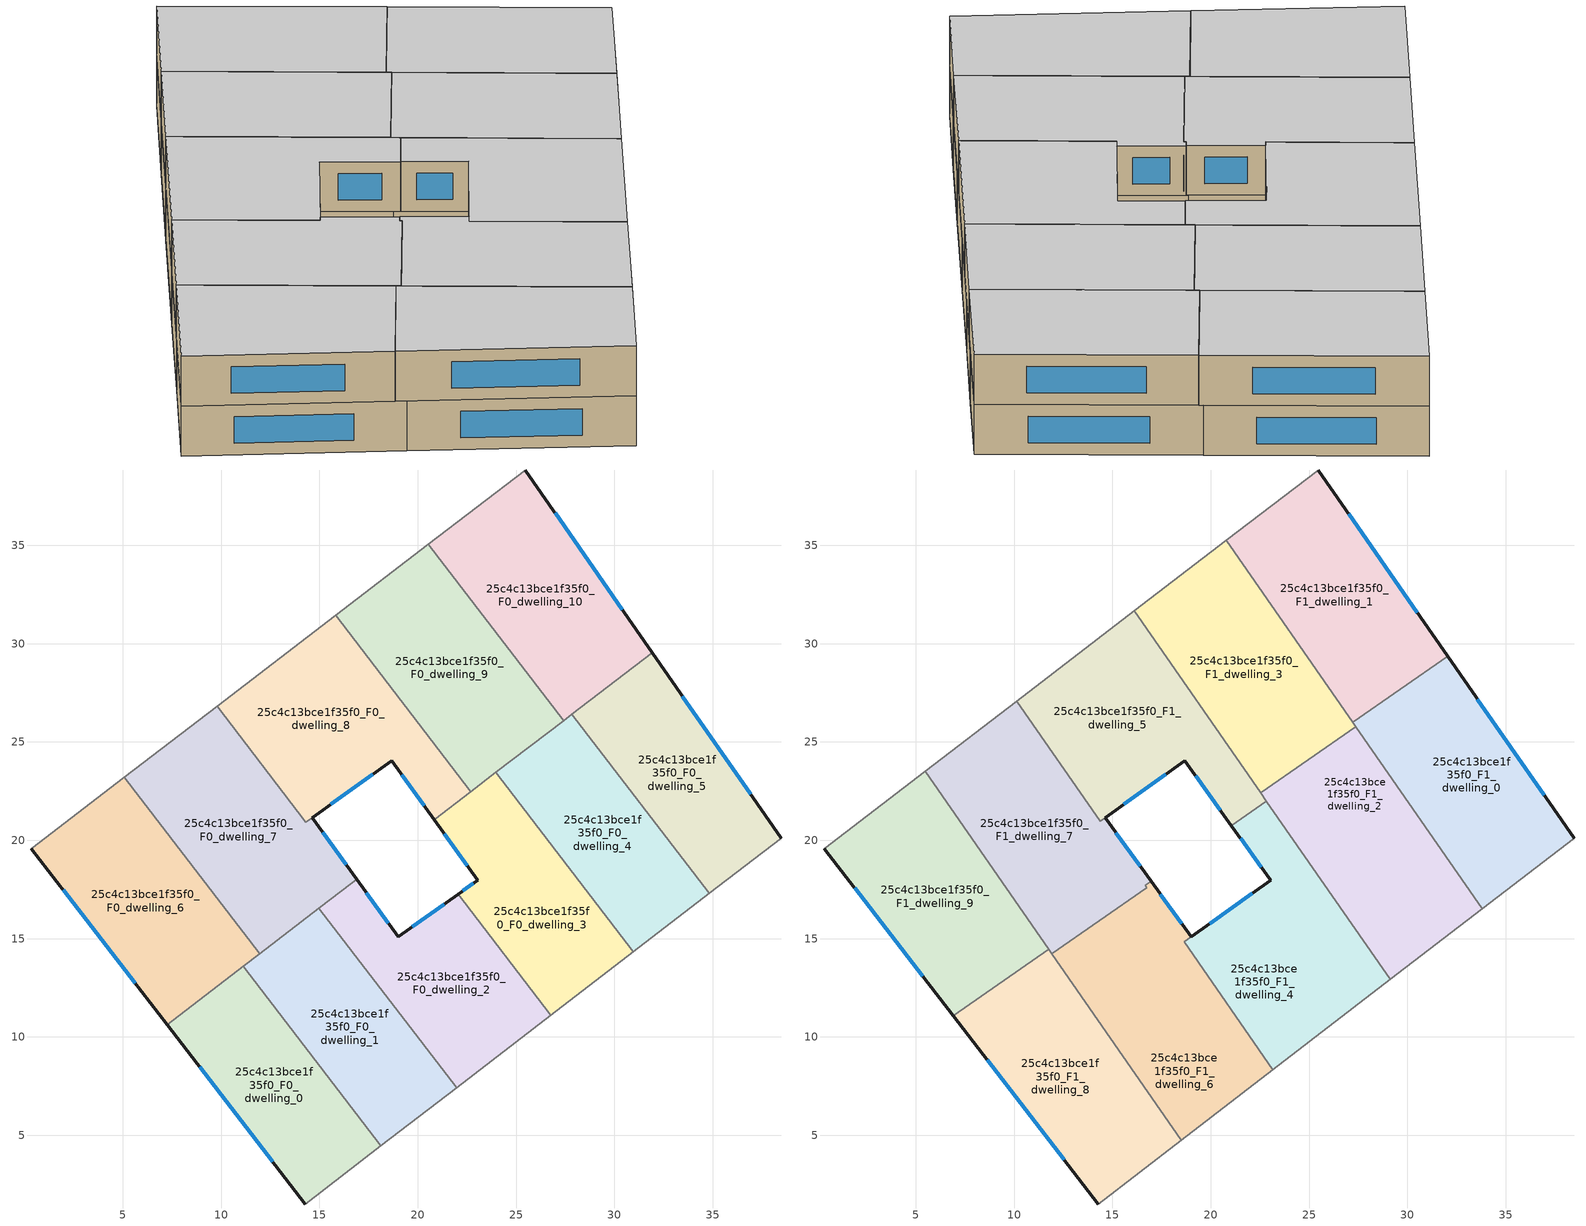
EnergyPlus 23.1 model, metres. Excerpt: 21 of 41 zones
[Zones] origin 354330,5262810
25c4c13bce1f35f0_F0_dwelling_0
 floor ground (EU_floor_Construction): 11.12,13.59 18.12,4.46 14.28,1.5 7.25,10.62 z0
 wall outside (EU_wall_Construction): 7.25,10.62 14.28,1.5 z0:3
 wall to 25c4c13bce1f35f0_F0_dwelling_1 (EU_wall_Construction): 18.12,4.46 11.12,13.59 z0:3
 wall adiabatic (EU_wall_Construction): 14.28,1.5 18.12,4.46 z0:3
 wall to 25c4c13bce1f35f0_F0_dwelling_6 (EU_wall_Construction): 11.12,13.59 7.25,10.62 z0:3
 window (EU_Window_Construction): 8.9,8.48 12.63,3.64 z0.7:2.3
 ceiling adiabatic (EU_roof_Construction): 18.12,4.46 11.12,13.59 7.25,10.62 14.28,1.5 z3
25c4c13bce1f35f0_F0_dwelling_1
 floor ground (EU_floor_Construction): 14.98,16.55 21.98,7.42 18.12,4.46 11.12,13.59 z0
 wall to 25c4c13bce1f35f0_F0_dwelling_2 (EU_wall_Construction): 21.98,7.42 14.98,16.55 z0:3
 wall adiabatic (EU_wall_Construction): 18.12,4.46 21.98,7.42 z0:3
 wall to 25c4c13bce1f35f0_F0_dwelling_7 (EU_wall_Construction): 14.98,16.55 11.95,14.23 z0:3
 wall to 25c4c13bce1f35f0_F0_dwelling_6 (EU_wall_Construction): 11.95,14.23 11.12,13.59 z0:3
25c4c13bce1f35f0_F0_dwelling_10
 floor ground (EU_floor_Construction): 25.47,38.83 31.92,29.54 27.42,26.09 20.54,35.06 z0
 wall outside (EU_wall_Construction): 31.92,29.54 25.47,38.83 z0:3
 wall adiabatic (EU_wall_Construction): 25.47,38.83 20.54,35.06 z0:3
 wall to 25c4c13bce1f35f0_F0_dwelling_5 (EU_wall_Construction): 27.84,26.41 31.92,29.54 z0:3
 wall to 25c4c13bce1f35f0_F0_dwelling_9 (EU_wall_Construction): 20.54,35.06 27.42,26.09 z0:3
 wall to 25c4c13bce1f35f0_F0_dwelling_4 (EU_wall_Construction): 27.42,26.09 27.84,26.41 z0:3
 window (EU_Window_Construction): 30.41,31.72 26.98,36.65 z0.7:2.3
25c4c13bce1f35f0_F0_dwelling_2
 floor ground (EU_floor_Construction): 22.05,17.26 26.77,11.11 21.98,7.42 14.98,16.55 16.89,18.01 19.01,15.08 z0
 wall outside (EU_wall_Construction): 22.05,17.26 19.01,15.08 16.89,18.01 z0:3
 wall to 25c4c13bce1f35f0_F0_dwelling_3 (EU_wall_Construction): 26.77,11.11 22.05,17.26 z0:3
 wall adiabatic (EU_wall_Construction): 21.98,7.42 26.77,11.11 z0:3
 wall to 25c4c13bce1f35f0_F0_dwelling_7 (EU_wall_Construction): 16.89,18.01 16.67,17.84 14.98,16.55 z0:3
 window (EU_Window_Construction): 18.51,15.77 17.39,17.33 / 21.34,16.75 19.72,15.6 z0.7:2.3
 ceiling adiabatic (EU_roof_Construction): 26.77,11.11 22.05,17.26 18.65,14.83 23.17,8.34 z3
25c4c13bce1f35f0_F0_dwelling_3
 floor ground (EU_floor_Construction): 23.97,23.45 30.96,14.33 26.77,11.11 22.05,17.26 23.05,17.98 20.84,21.04 z0
 wall outside (EU_wall_Construction): 20.84,21.04 23.05,17.98 22.05,17.26 z0:3
 wall to 25c4c13bce1f35f0_F0_dwelling_4 (EU_wall_Construction): 30.96,14.33 23.97,23.45 z0:3
 wall adiabatic (EU_wall_Construction): 26.77,11.11 30.96,14.33 z0:3
 wall to 25c4c13bce1f35f0_F0_dwelling_8 (EU_wall_Construction): 22.71,22.47 20.84,21.04 z0:3
 wall to 25c4c13bce1f35f0_F0_dwelling_9 (EU_wall_Construction): 23.97,23.45 22.71,22.47 z0:3
 window (EU_Window_Construction): 21.36,20.32 22.53,18.7 / 22.81,17.81 22.29,17.43 z0.7:2.3
25c4c13bce1f35f0_F0_dwelling_4
 floor ground (EU_floor_Construction): 27.84,26.41 34.83,17.31 30.96,14.33 23.97,23.45 z0
 wall to 25c4c13bce1f35f0_F0_dwelling_5 (EU_wall_Construction): 34.83,17.31 27.84,26.41 z0:3
 wall adiabatic (EU_wall_Construction): 30.96,14.33 34.83,17.31 z0:3
 wall to 25c4c13bce1f35f0_F0_dwelling_9 (EU_wall_Construction): 27.42,26.09 23.97,23.45 z0:3
25c4c13bce1f35f0_F0_dwelling_5
 floor ground (EU_floor_Construction): 31.92,29.54 38.48,20.12 34.83,17.31 27.84,26.41 z0
 wall outside (EU_wall_Construction): 38.48,20.12 31.92,29.54 z0:3
 wall adiabatic (EU_wall_Construction): 34.83,17.31 38.48,20.12 z0:3
 window (EU_Window_Construction): 36.94,22.33 33.46,27.33 z0.7:2.3
25c4c13bce1f35f0_F0_dwelling_6
 floor ground (EU_floor_Construction): 5.08,23.2 11.96,14.23 7.25,10.62 0.35,19.58 z0
 wall outside (EU_wall_Construction): 0.35,19.58 7.25,10.62 z0:3
 wall to 25c4c13bce1f35f0_F0_dwelling_7 (EU_wall_Construction): 11.96,14.23 5.08,23.2 z0:3
 wall adiabatic (EU_wall_Construction): 5.08,23.2 0.35,19.58 z0:3
 window (EU_Window_Construction): 1.97,17.47 5.63,12.73 z0.7:2.3
 ceiling adiabatic (EU_roof_Construction): 11.96,14.23 11.5,14.82 11.75,14.46 6.9,11.08 7.25,10.62 z3
25c4c13bce1f35f0_F0_dwelling_7
 floor ground (EU_floor_Construction): 14.63,21.14 16.89,18.01 16.67,17.84 11.96,14.23 5.08,23.2 9.79,26.81 14.31,20.92 z0
 wall outside (EU_wall_Construction): 16.89,18.01 14.63,21.14 z0:3
 wall adiabatic (EU_wall_Construction): 9.79,26.81 5.08,23.2 z0:3
 wall to 25c4c13bce1f35f0_F0_dwelling_8 (EU_wall_Construction): 14.63,21.14 14.31,20.92 9.79,26.81 z0:3
 window (EU_Window_Construction): 16.36,18.75 15.16,20.41 z0.7:2.3
25c4c13bce1f35f0_F0_dwelling_8
 floor ground (EU_floor_Construction): 15.83,31.44 22.71,22.47 20.84,21.04 18.67,24.04 14.31,20.92 9.79,26.81 z0
 wall outside (EU_wall_Construction): 14.63,21.14 18.67,24.04 20.84,21.04 z0:3
 wall adiabatic (EU_wall_Construction): 15.83,31.44 9.79,26.81 z0:3
 wall to 25c4c13bce1f35f0_F0_dwelling_9 (EU_wall_Construction): 22.71,22.47 15.83,31.44 z0:3
 window (EU_Window_Construction): 19.18,23.34 20.33,21.75 / 15.58,21.82 17.72,23.36 z0.7:2.3
25c4c13bce1f35f0_F0_dwelling_9
 floor ground (EU_floor_Construction): 20.54,35.06 27.42,26.09 22.71,22.47 15.83,31.44 z0
 wall adiabatic (EU_wall_Construction): 20.54,35.06 15.83,31.44 z0:3
 ceiling adiabatic (EU_roof_Construction): 27.42,26.09 24.61,29.75 27.25,25.96 z3
25c4c13bce1f35f0_F1_dwelling_0
 floor to 25c4c13bce1f35f0_F0_dwelling_5 (EU_floor_Construction): 32.06,29.35 38.48,20.12 34.83,17.31 27.84,26.41 28.03,26.56 z3
 floor to 25c4c13bce1f35f0_F0_dwelling_4 (EU_floor_Construction): 27.84,26.41 34.83,17.31 33.8,16.52 27.25,25.96 z3
 floor to 25c4c13bce1f35f0_F0_dwelling_10 (EU_floor_Construction): 28.03,26.56 27.42,26.09 27.4,26.12 z3
 wall outside (EU_wall_Construction): 38.48,20.12 32.06,29.35 z3:6
 wall to 25c4c13bce1f35f0_F1_dwelling_1 (EU_wall_Construction): 32.06,29.35 27.22,25.99 z3:6
 wall adiabatic (EU_wall_Construction): 33.8,16.52 38.48,20.12 z3:6
 wall to 25c4c13bce1f35f0_F1_dwelling_2 (EU_wall_Construction): 27.38,25.77 33.8,16.52 z3:6
 wall to 25c4c13bce1f35f0_F1_dwelling_3 (EU_wall_Construction): 27.22,25.99 27.38,25.77 z3:6
 window (EU_Window_Construction): 36.97,22.29 33.57,27.18 z3.7:5.3
 ceiling to 25c4c13bce1f35f0_F2_dwelling_0 (EU_floor_Construction): 38.48,20.12 32.06,29.35 27.22,25.99 33.8,16.52 z6
25c4c13bce1f35f0_F1_dwelling_1
 floor to 25c4c13bce1f35f0_F0_dwelling_10 (EU_floor_Construction): 25.47,38.83 31.92,29.54 28.03,26.56 27.4,26.12 24.61,29.75 20.79,35.25 z3
 floor to 25c4c13bce1f35f0_F0_dwelling_5 (EU_floor_Construction): 31.92,29.54 32.06,29.35 28.03,26.56 z3
 floor adiabatic (EU_floor_Construction): 24.61,29.75 27.4,26.12 27.22,25.99 z3
 wall outside (EU_wall_Construction): 32.06,29.35 25.47,38.83 z3:6
 wall adiabatic (EU_wall_Construction): 25.47,38.83 20.79,35.25 z3:6
 wall to 25c4c13bce1f35f0_F1_dwelling_3 (EU_wall_Construction): 20.79,35.25 27.22,25.99 z3:6
 window (EU_Window_Construction): 30.51,31.58 27.01,36.61 z3.7:5.3
 ceiling to 25c4c13bce1f35f0_F2_dwelling_1 (EU_floor_Construction): 32.06,29.35 25.47,38.83 20.79,35.25 27.22,25.99 z6
25c4c13bce1f35f0_F1_dwelling_2
 floor to 25c4c13bce1f35f0_F0_dwelling_4 (EU_floor_Construction): 27.38,25.77 33.8,16.52 30.96,14.33 24,23.42 z3
 floor to 25c4c13bce1f35f0_F0_dwelling_3 (EU_floor_Construction): 24,23.42 30.96,14.33 29.13,12.92 22.57,22.37 23.37,22.99 z3
 floor to 25c4c13bce1f35f0_F0_dwelling_9 (EU_floor_Construction): 23.37,22.99 22.71,22.47 22.68,22.51 z3
 wall to 25c4c13bce1f35f0_F1_dwelling_3 (EU_wall_Construction): 27.38,25.77 22.54,22.41 z3:6
 wall adiabatic (EU_wall_Construction): 29.13,12.92 33.8,16.52 z3:6
 wall to 25c4c13bce1f35f0_F1_dwelling_4 (EU_wall_Construction): 22.83,21.99 29.13,12.92 z3:6
 wall to 25c4c13bce1f35f0_F1_dwelling_5 (EU_wall_Construction): 22.54,22.41 22.83,21.99 z3:6
 ceiling to 25c4c13bce1f35f0_F2_dwelling_2 (EU_floor_Construction): 33.8,16.52 27.38,25.77 22.54,22.41 29.13,12.92 z6
25c4c13bce1f35f0_F1_dwelling_3
 floor to 25c4c13bce1f35f0_F0_dwelling_9 (EU_floor_Construction): 24.61,29.75 27.25,25.96 23.37,22.99 22.68,22.51 20.5,25.35 16.12,31.66 20.54,35.06 z3
 floor to 25c4c13bce1f35f0_F0_dwelling_10 (EU_floor_Construction): 20.79,35.25 24.61,29.75 20.54,35.06 z3
 floor to 25c4c13bce1f35f0_F0_dwelling_4 (EU_floor_Construction): 27.25,25.96 27.38,25.77 24,23.42 23.98,23.45 z3
 floor to 25c4c13bce1f35f0_F0_dwelling_8 (EU_floor_Construction): 20.5,25.35 22.68,22.51 22.54,22.41 z3
 floor to 25c4c13bce1f35f0_F0_dwelling_3 (EU_floor_Construction): 23.98,23.45 23.99,23.42 23.37,22.99 z3
 wall adiabatic (EU_wall_Construction): 20.79,35.25 16.12,31.66 z3:6
 wall to 25c4c13bce1f35f0_F1_dwelling_5 (EU_wall_Construction): 16.12,31.66 22.54,22.41 z3:6
 ceiling to 25c4c13bce1f35f0_F2_dwelling_3 (EU_floor_Construction): 27.38,25.77 20.79,35.25 16.12,31.66 22.54,22.41 z6
25c4c13bce1f35f0_F1_dwelling_4
 floor to 25c4c13bce1f35f0_F0_dwelling_3 (EU_floor_Construction): 22.83,21.99 29.13,12.92 26.77,11.11 22.05,17.26 23.05,17.98 21.05,20.75 z3
 floor adiabatic (EU_floor_Construction): 22.05,17.26 26.77,11.11 23.17,8.34 18.65,14.83 z3
 wall outside (EU_wall_Construction): 21.05,20.75 23.05,17.98 19.01,15.09 z3:6
 wall to 25c4c13bce1f35f0_F1_dwelling_5 (EU_wall_Construction): 22.83,21.99 21.05,20.75 z3:6
 wall adiabatic (EU_wall_Construction): 23.17,8.34 29.13,12.92 z3:6
 wall to 25c4c13bce1f35f0_F1_dwelling_6 (EU_wall_Construction): 19.01,15.08 18.65,14.83 23.17,8.34 z3:6
 window (EU_Window_Construction): 22.1,17.3 19.96,15.77 / 21.52,20.1 22.58,18.63 z3.7:5.3
 ceiling to 25c4c13bce1f35f0_F2_dwelling_4 (EU_floor_Construction): 29.13,12.92 22.83,21.99 21.05,20.75 23.05,17.98 18.65,14.83 23.17,8.34 z6
25c4c13bce1f35f0_F1_dwelling_5
 floor outside (EU_floor_Construction): 18.67,24.04 14.63,21.14 14.39,20.98 z3
 floor to 25c4c13bce1f35f0_F0_dwelling_8 (EU_floor_Construction): 20.5,25.35 22.57,22.37 20.84,21.04 18.67,24.04 14.39,20.98 10.15,27.08 15.83,31.44 z3
 floor to 25c4c13bce1f35f0_F0_dwelling_9 (EU_floor_Construction): 16.12,31.66 20.5,25.35 15.83,31.44 z3
 floor to 25c4c13bce1f35f0_F0_dwelling_3 (EU_floor_Construction): 22.57,22.37 22.83,21.99 21.05,20.75 20.84,21.04 z3
 wall outside (EU_wall_Construction): 14.63,21.14 18.67,24.04 21.05,20.75 z3:6
 wall adiabatic (EU_wall_Construction): 16.12,31.66 10.15,27.08 z3:6
 wall to 25c4c13bce1f35f0_F1_dwelling_7 (EU_wall_Construction): 10.15,27.08 14.39,20.98 14.63,21.14 z3:6
 window (EU_Window_Construction): 19.23,23.27 20.49,21.52 / 15.58,21.82 17.72,23.36 z3.7:5.3
 ceiling to 25c4c13bce1f35f0_F2_dwelling_5 (EU_floor_Construction): 22.83,21.99 16.12,31.66 10.15,27.08 14.39,20.98 14.63,21.14 18.67,24.04 21.05,20.75 z6
25c4c13bce1f35f0_F1_dwelling_6
 floor to 25c4c13bce1f35f0_F0_dwelling_1 (EU_floor_Construction): 15.07,16.44 21.98,7.42 18.5,4.75 11.93,14.21 12.56,14.7 z3
 floor to 25c4c13bce1f35f0_F0_dwelling_2 (EU_floor_Construction): 19.01,15.08 18.65,14.83 23.17,8.34 21.98,7.42 15.07,16.44 16.74,17.59 16.66,17.7 16.96,17.91 z3
 floor to 25c4c13bce1f35f0_F0_dwelling_7 (EU_floor_Construction): 12.56,14.7 11.95,14.23 11.93,14.26 z3
 wall outside (EU_wall_Construction): 19.01,15.08 16.96,17.91 z3:6
 wall to 25c4c13bce1f35f0_F1_dwelling_7 (EU_wall_Construction): 16.96,17.91 16.66,17.7 16.74,17.59 11.91,14.24 z3:6
 wall adiabatic (EU_wall_Construction): 18.5,4.75 23.17,8.34 z3:6
 wall to 25c4c13bce1f35f0_F1_dwelling_8 (EU_wall_Construction): 11.91,14.24 18.5,4.75 z3:6
 window (EU_Window_Construction): 18.53,15.75 17.44,17.25 z3.7:5.3
 ceiling to 25c4c13bce1f35f0_F2_dwelling_6 (EU_floor_Construction): 23.17,8.34 18.65,14.83 19.01,15.08 16.96,17.91 16.66,17.7 16.74,17.59 11.91,14.24 18.5,4.75 z6
25c4c13bce1f35f0_F1_dwelling_7
 floor to 25c4c13bce1f35f0_F0_dwelling_7 (EU_floor_Construction): 14.63,21.14 16.89,18.01 16.67,17.84 12.56,14.7 11.93,14.26 11.51,14.81 5.47,23.5 9.79,26.81 14.31,20.92 14.39,20.97 z3
 floor to 25c4c13bce1f35f0_F0_dwelling_1 (EU_floor_Construction): 14.98,16.55 15.07,16.44 12.56,14.7 z3
 floor to 25c4c13bce1f35f0_F0_dwelling_8 (EU_floor_Construction): 10.15,27.08 14.39,20.98 14.31,20.92 9.79,26.81 z3
 floor adiabatic (EU_floor_Construction): 11.51,14.81 11.93,14.26 11.91,14.24 z3
 floor to 25c4c13bce1f35f0_F0_dwelling_2 (EU_floor_Construction): 16.89,18.01 16.96,17.91 16.66,17.7 16.74,17.59 15.07,16.44 14.98,16.55 z3
 wall outside (EU_wall_Construction): 16.96,17.91 14.63,21.14 z3:6
 wall adiabatic (EU_wall_Construction): 10.15,27.08 5.47,23.5 z3:6
 wall to 25c4c13bce1f35f0_F1_dwelling_9 (EU_wall_Construction): 5.47,23.5 11.75,14.46 z3:6
 wall to 25c4c13bce1f35f0_F1_dwelling_8 (EU_wall_Construction): 11.75,14.46 11.91,14.24 z3:6
 window (EU_Window_Construction): 16.41,18.67 15.18,20.38 z3.7:5.3
 ceiling to 25c4c13bce1f35f0_F2_dwelling_7 (EU_floor_Construction): 16.74,17.59 16.66,17.7 16.96,17.91 14.63,21.14 14.39,20.97 10.15,27.08 5.47,23.5 11.91,14.24 z6
25c4c13bce1f35f0_F1_dwelling_8
 floor to 25c4c13bce1f35f0_F0_dwelling_1 (EU_floor_Construction): 11.93,14.21 18.5,4.75 18.12,4.46 11.12,13.59 z3
 floor adiabatic (EU_floor_Construction): 11.93,14.21 11.12,13.59 18.12,4.46 18.5,4.75 14.28,1.5 6.9,11.08 11.75,14.46 z3
 wall outside (EU_wall_Construction): 6.9,11.08 14.28,1.5 z3:6
 wall to 25c4c13bce1f35f0_F1_dwelling_9 (EU_wall_Construction): 11.75,14.46 6.9,11.08 z3:6
 wall adiabatic (EU_wall_Construction): 14.28,1.5 18.5,4.75 z3:6
 window (EU_Window_Construction): 8.63,8.83 12.55,3.75 z3.7:5.3
 ceiling to 25c4c13bce1f35f0_F2_dwelling_8 (EU_floor_Construction): 18.5,4.75 11.75,14.46 6.9,11.08 14.28,1.5 z6
25c4c13bce1f35f0_F1_dwelling_9
 floor to 25c4c13bce1f35f0_F0_dwelling_6 (EU_floor_Construction): 5.08,23.2 11.5,14.82 11.75,14.46 6.9,11.08 0.35,19.58 z3
 floor to 25c4c13bce1f35f0_F0_dwelling_7 (EU_floor_Construction): 5.47,23.5 11.5,14.82 5.08,23.2 z3
 wall outside (EU_wall_Construction): 0.35,19.58 6.9,11.08 z3:6
 wall adiabatic (EU_wall_Construction): 5.47,23.5 0.35,19.58 z3:6
 window (EU_Window_Construction): 1.89,17.58 5.36,13.08 z3.7:5.3
 ceiling to 25c4c13bce1f35f0_F2_dwelling_9 (EU_floor_Construction): 11.75,14.46 5.47,23.5 0.35,19.58 6.9,11.08 z6
[Building]
EU S2 Campaign: North Axis=0; Terrain=City; Solar Distribution=FullExterior
[Site:Location]
Budapest.Ferenc.Liszt.Intl.AP: Latitude=47.437; Longitude=19.256; Time Zone=1; Elevation=185
[SizingPeriod:WeatherFileDays]
AnnualSizingPeriod: Begin Month=1; Begin Day of Month=1; End Month=12; End Day of Month=31; Day of Week for Start Day=Monday; Use Weather File Daylight Saving Period=No; Use Weather File Rain and Snow Indicators=No
[MATERIAL]
EU_InternalMass_Material: Roughness=MediumRough; Thickness=0.1; Conductivity=1; Density=1800; Specific Heat=900; Thermal Absorptance=0.9; Solar Absorptance=0.7; Visible Absorptance=0.7
[MATERIAL:NOMASS] Roughness=MediumRough; Thermal Absorptance=0.9; Solar Absorptance=0.7; Visible Absorptance=0.7
Name | Thermal Resistance
EU_wall_NoMass | 0.832559
EU_roof_NoMass | 1.39638
EU_floor_NoMass | 0.872794
[WINDOWMATERIAL:SIMPLEGLAZINGSYSTEM]
EU_Window_SimpleGlazing: UFactor=2.79869; Solar Heat Gain Coefficient=0.75; Visible Transmittance=0.75
[CONSTRUCTION]
EU_wall_Construction: EU_wall_NoMass
EU_roof_Construction: EU_roof_NoMass
EU_floor_Construction: EU_floor_NoMass
EU_Window_Construction: EU_Window_SimpleGlazing
EU_InternalMass_Construction: EU_InternalMass_Material
[ZONE] Type=1; Multiplier=1; Ceiling Height=autocalculate; Floor Area=autocalculate; Part of Total Floor Area=Yes
Name | Volume
25c4c13bce1f35f0_F0_dwelling_0 | 167.86
25c4c13bce1f35f0_F1_dwelling_0 | 201.398
25c4c13bce1f35f0_F0_dwelling_1 | 167.824
25c4c13bce1f35f0_F1_dwelling_1 | 201.42
25c4c13bce1f35f0_F0_dwelling_10 | 201.448
25c4c13bce1f35f0_F0_dwelling_2 | 167.865
25c4c13bce1f35f0_F1_dwelling_2 | 201.428
25c4c13bce1f35f0_F0_dwelling_3 | 167.856
25c4c13bce1f35f0_F1_dwelling_3; 25c4c13bce1f35f0_F0_dwelling_6 | 201.396
25c4c13bce1f35f0_F0_dwelling_4 | 167.842
25c4c13bce1f35f0_F1_dwelling_4 | 197.268
25c4c13bce1f35f0_F0_dwelling_5 | 167.846
25c4c13bce1f35f0_F1_dwelling_5 | 197.5
25c4c13bce1f35f0_F1_dwelling_6 | 205.575
25c4c13bce1f35f0_F0_dwelling_7 | 205.259
25c4c13bce1f35f0_F1_dwelling_7 | 205.335
25c4c13bce1f35f0_F0_dwelling_8 | 197.586
25c4c13bce1f35f0_F1_dwelling_8 | 201.436
25c4c13bce1f35f0_F0_dwelling_9 | 201.386
25c4c13bce1f35f0_F1_dwelling_9 | 201.419
[INTERNALMASS] Construction=EU_InternalMass_Construction
Name | Zone or ZoneList | Surface Area
25c4c13bce1f35f0_F0_dwelling_0_EU_InternalMass | 25c4c13bce1f35f0_F0_dwelling_0 | 55.9535
25c4c13bce1f35f0_F0_dwelling_1_EU_InternalMass | 25c4c13bce1f35f0_F0_dwelling_1 | 55.9415
25c4c13bce1f35f0_F0_dwelling_2_EU_InternalMass | 25c4c13bce1f35f0_F0_dwelling_2 | 55.9549
25c4c13bce1f35f0_F0_dwelling_3_EU_InternalMass | 25c4c13bce1f35f0_F0_dwelling_3 | 55.9521
25c4c13bce1f35f0_F0_dwelling_4_EU_InternalMass | 25c4c13bce1f35f0_F0_dwelling_4 | 55.9477
25c4c13bce1f35f0_F0_dwelling_5_EU_InternalMass | 25c4c13bce1f35f0_F0_dwelling_5 | 55.9487
25c4c13bce1f35f0_F0_dwelling_6_EU_InternalMass | 25c4c13bce1f35f0_F0_dwelling_6 | 67.1318
25c4c13bce1f35f0_F0_dwelling_7_EU_InternalMass | 25c4c13bce1f35f0_F0_dwelling_7 | 68.4195
25c4c13bce1f35f0_F0_dwelling_8_EU_InternalMass | 25c4c13bce1f35f0_F0_dwelling_8 | 65.8626
25c4c13bce1f35f0_F0_dwelling_9_EU_InternalMass | 25c4c13bce1f35f0_F0_dwelling_9 | 67.1286
25c4c13bce1f35f0_F0_dwelling_10_EU_InternalMass | 25c4c13bce1f35f0_F0_dwelling_10 | 67.149
25c4c13bce1f35f0_F1_dwelling_0_EU_InternalMass | 25c4c13bce1f35f0_F1_dwelling_0 | 67.1325
25c4c13bce1f35f0_F1_dwelling_1_EU_InternalMass | 25c4c13bce1f35f0_F1_dwelling_1 | 67.1401
25c4c13bce1f35f0_F1_dwelling_2_EU_InternalMass | 25c4c13bce1f35f0_F1_dwelling_2 | 67.1426
25c4c13bce1f35f0_F1_dwelling_3_EU_InternalMass | 25c4c13bce1f35f0_F1_dwelling_3 | 67.1319
25c4c13bce1f35f0_F1_dwelling_4_EU_InternalMass | 25c4c13bce1f35f0_F1_dwelling_4 | 65.7553
25c4c13bce1f35f0_F1_dwelling_5_EU_InternalMass | 25c4c13bce1f35f0_F1_dwelling_5 | 65.8306
25c4c13bce1f35f0_F1_dwelling_6_EU_InternalMass | 25c4c13bce1f35f0_F1_dwelling_6 | 68.525
25c4c13bce1f35f0_F1_dwelling_7_EU_InternalMass | 25c4c13bce1f35f0_F1_dwelling_7 | 68.4448
25c4c13bce1f35f0_F1_dwelling_8_EU_InternalMass | 25c4c13bce1f35f0_F1_dwelling_8 | 67.1452
25c4c13bce1f35f0_F1_dwelling_9_EU_InternalMass | 25c4c13bce1f35f0_F1_dwelling_9 | 67.1398
[OTHEREQUIPMENT] Fuel Type=Electricity; Design Level Calculation Method=Watts/Area; Power per Zone Floor Area=1; Fraction Latent=0; Fraction Radiant=0; Fraction Lost=0; Carbon Dioxide Generation Rate=0; EndUse Subcategory=EU_Step8_InternalGains
Name | Zone or ZoneList or Space or SpaceList | Schedule
EU_Step8_InternalGain_25c4c13bce1f35f0_F0_dwelling_0_f000 | 25c4c13bce1f35f0_F0_dwelling_0 | EU_Step8_GainSchedule_25c4c13bce1f35f0_F0_dwelling_0_f000
EU_Step8_InternalGain_25c4c13bce1f35f0_F0_dwelling_1_f000 | 25c4c13bce1f35f0_F0_dwelling_1 | EU_Step8_GainSchedule_25c4c13bce1f35f0_F0_dwelling_1_f000
EU_Step8_InternalGain_25c4c13bce1f35f0_F0_dwelling_2_f000 | 25c4c13bce1f35f0_F0_dwelling_2 | EU_Step8_GainSchedule_25c4c13bce1f35f0_F0_dwelling_2_f000
EU_Step8_InternalGain_25c4c13bce1f35f0_F0_dwelling_3_f000 | 25c4c13bce1f35f0_F0_dwelling_3 | EU_Step8_GainSchedule_25c4c13bce1f35f0_F0_dwelling_3_f000
EU_Step8_InternalGain_25c4c13bce1f35f0_F0_dwelling_4_f000 | 25c4c13bce1f35f0_F0_dwelling_4 | EU_Step8_GainSchedule_25c4c13bce1f35f0_F0_dwelling_4_f000
EU_Step8_InternalGain_25c4c13bce1f35f0_F0_dwelling_5_f000 | 25c4c13bce1f35f0_F0_dwelling_5 | EU_Step8_GainSchedule_25c4c13bce1f35f0_F0_dwelling_5_f000
EU_Step8_InternalGain_25c4c13bce1f35f0_F0_dwelling_6_f000 | 25c4c13bce1f35f0_F0_dwelling_6 | EU_Step8_GainSchedule_25c4c13bce1f35f0_F0_dwelling_6_f000
EU_Step8_InternalGain_25c4c13bce1f35f0_F0_dwelling_7_f000 | 25c4c13bce1f35f0_F0_dwelling_7 | EU_Step8_GainSchedule_25c4c13bce1f35f0_F0_dwelling_7_f000
EU_Step8_InternalGain_25c4c13bce1f35f0_F0_dwelling_8_f000 | 25c4c13bce1f35f0_F0_dwelling_8 | EU_Step8_GainSchedule_25c4c13bce1f35f0_F0_dwelling_8_f000
EU_Step8_InternalGain_25c4c13bce1f35f0_F0_dwelling_9_f000 | 25c4c13bce1f35f0_F0_dwelling_9 | EU_Step8_GainSchedule_25c4c13bce1f35f0_F0_dwelling_9_f000
EU_Step8_InternalGain_25c4c13bce1f35f0_F0_dwelling_10_f000 | 25c4c13bce1f35f0_F0_dwelling_10 | EU_Step8_GainSchedule_25c4c13bce1f35f0_F0_dwelling_10_f000
EU_Step8_InternalGain_25c4c13bce1f35f0_F1_dwelling_0_f000 | 25c4c13bce1f35f0_F1_dwelling_0 | EU_Step8_GainSchedule_25c4c13bce1f35f0_F1_dwelling_0_f000
EU_Step8_InternalGain_25c4c13bce1f35f0_F1_dwelling_1_f000 | 25c4c13bce1f35f0_F1_dwelling_1 | EU_Step8_GainSchedule_25c4c13bce1f35f0_F1_dwelling_1_f000
EU_Step8_InternalGain_25c4c13bce1f35f0_F1_dwelling_2_f000 | 25c4c13bce1f35f0_F1_dwelling_2 | EU_Step8_GainSchedule_25c4c13bce1f35f0_F1_dwelling_2_f000
EU_Step8_InternalGain_25c4c13bce1f35f0_F1_dwelling_3_f000 | 25c4c13bce1f35f0_F1_dwelling_3 | EU_Step8_GainSchedule_25c4c13bce1f35f0_F1_dwelling_3_f000
EU_Step8_InternalGain_25c4c13bce1f35f0_F1_dwelling_4_f000 | 25c4c13bce1f35f0_F1_dwelling_4 | EU_Step8_GainSchedule_25c4c13bce1f35f0_F1_dwelling_4_f000
EU_Step8_InternalGain_25c4c13bce1f35f0_F1_dwelling_5_f000 | 25c4c13bce1f35f0_F1_dwelling_5 | EU_Step8_GainSchedule_25c4c13bce1f35f0_F1_dwelling_5_f000
EU_Step8_InternalGain_25c4c13bce1f35f0_F1_dwelling_6_f000 | 25c4c13bce1f35f0_F1_dwelling_6 | EU_Step8_GainSchedule_25c4c13bce1f35f0_F1_dwelling_6_f000
EU_Step8_InternalGain_25c4c13bce1f35f0_F1_dwelling_7_f000 | 25c4c13bce1f35f0_F1_dwelling_7 | EU_Step8_GainSchedule_25c4c13bce1f35f0_F1_dwelling_7_f000
EU_Step8_InternalGain_25c4c13bce1f35f0_F1_dwelling_8_f000 | 25c4c13bce1f35f0_F1_dwelling_8 | EU_Step8_GainSchedule_25c4c13bce1f35f0_F1_dwelling_8_f000
EU_Step8_InternalGain_25c4c13bce1f35f0_F1_dwelling_9_f000 | 25c4c13bce1f35f0_F1_dwelling_9 | EU_Step8_GainSchedule_25c4c13bce1f35f0_F1_dwelling_9_f000
[ZONEVENTILATION:DESIGNFLOWRATE] Schedule=EU_AlwaysOn; Design Flow Rate Calculation Method=AirChanges/Hour; Air Changes per Hour=0.475469; Ventilation Type=Natural; Fan Pressure Rise=0; Fan Total Efficiency=1; Constant Term Coefficient=1; Temperature Term Coefficient=0; Velocity Term Coefficient=0; Velocity Squared Term Coefficient=0; Minimum Indoor Temperature=-100; Maximum Indoor Temperature=100; Delta Temperature=-100; Minimum Outdoor Temperature=-100; Maximum Outdoor Temperature=100; Maximum Wind Speed=40
Name | Zone or ZoneList or Space or SpaceList
EU_ConstantAir_25c4c13bce1f35f0_F0_dwelling_0 | 25c4c13bce1f35f0_F0_dwelling_0
EU_ConstantAir_25c4c13bce1f35f0_F0_dwelling_1 | 25c4c13bce1f35f0_F0_dwelling_1
EU_ConstantAir_25c4c13bce1f35f0_F0_dwelling_2 | 25c4c13bce1f35f0_F0_dwelling_2
EU_ConstantAir_25c4c13bce1f35f0_F0_dwelling_3 | 25c4c13bce1f35f0_F0_dwelling_3
EU_ConstantAir_25c4c13bce1f35f0_F0_dwelling_4 | 25c4c13bce1f35f0_F0_dwelling_4
EU_ConstantAir_25c4c13bce1f35f0_F0_dwelling_5 | 25c4c13bce1f35f0_F0_dwelling_5
EU_ConstantAir_25c4c13bce1f35f0_F0_dwelling_6 | 25c4c13bce1f35f0_F0_dwelling_6
EU_ConstantAir_25c4c13bce1f35f0_F0_dwelling_7 | 25c4c13bce1f35f0_F0_dwelling_7
EU_ConstantAir_25c4c13bce1f35f0_F0_dwelling_8 | 25c4c13bce1f35f0_F0_dwelling_8
EU_ConstantAir_25c4c13bce1f35f0_F0_dwelling_9 | 25c4c13bce1f35f0_F0_dwelling_9
EU_ConstantAir_25c4c13bce1f35f0_F0_dwelling_10 | 25c4c13bce1f35f0_F0_dwelling_10
EU_ConstantAir_25c4c13bce1f35f0_F1_dwelling_0 | 25c4c13bce1f35f0_F1_dwelling_0
EU_ConstantAir_25c4c13bce1f35f0_F1_dwelling_1 | 25c4c13bce1f35f0_F1_dwelling_1
EU_ConstantAir_25c4c13bce1f35f0_F1_dwelling_2 | 25c4c13bce1f35f0_F1_dwelling_2
EU_ConstantAir_25c4c13bce1f35f0_F1_dwelling_3 | 25c4c13bce1f35f0_F1_dwelling_3
EU_ConstantAir_25c4c13bce1f35f0_F1_dwelling_4 | 25c4c13bce1f35f0_F1_dwelling_4
EU_ConstantAir_25c4c13bce1f35f0_F1_dwelling_5 | 25c4c13bce1f35f0_F1_dwelling_5
EU_ConstantAir_25c4c13bce1f35f0_F1_dwelling_6 | 25c4c13bce1f35f0_F1_dwelling_6
EU_ConstantAir_25c4c13bce1f35f0_F1_dwelling_7 | 25c4c13bce1f35f0_F1_dwelling_7
EU_ConstantAir_25c4c13bce1f35f0_F1_dwelling_8 | 25c4c13bce1f35f0_F1_dwelling_8
EU_ConstantAir_25c4c13bce1f35f0_F1_dwelling_9 | 25c4c13bce1f35f0_F1_dwelling_9
[HVACTEMPLATE:THERMOSTAT] Constant Heating Setpoint=20; Constant Cooling Setpoint=50
EU_HeatOnly_25c4c13bce1f35f0_F0_dwelling_0; EU_HeatOnly_25c4c13bce1f35f0_F0_dwelling_1; EU_HeatOnly_25c4c13bce1f35f0_F0_dwelling_2; EU_HeatOnly_25c4c13bce1f35f0_F0_dwelling_3; EU_HeatOnly_25c4c13bce1f35f0_F0_dwelling_4; EU_HeatOnly_25c4c13bce1f35f0_F0_dwelling_5; EU_HeatOnly_25c4c13bce1f35f0_F0_dwelling_6; EU_HeatOnly_25c4c13bce1f35f0_F0_dwelling_7; EU_HeatOnly_25c4c13bce1f35f0_F0_dwelling_8; EU_HeatOnly_25c4c13bce1f35f0_F0_dwelling_9; EU_HeatOnly_25c4c13bce1f35f0_F0_dwelling_10; EU_HeatOnly_25c4c13bce1f35f0_F1_dwelling_0; EU_HeatOnly_25c4c13bce1f35f0_F1_dwelling_1; EU_HeatOnly_25c4c13bce1f35f0_F1_dwelling_2; EU_HeatOnly_25c4c13bce1f35f0_F1_dwelling_3; EU_HeatOnly_25c4c13bce1f35f0_F1_dwelling_4; EU_HeatOnly_25c4c13bce1f35f0_F1_dwelling_5; EU_HeatOnly_25c4c13bce1f35f0_F1_dwelling_6; EU_HeatOnly_25c4c13bce1f35f0_F1_dwelling_7; EU_HeatOnly_25c4c13bce1f35f0_F1_dwelling_8; EU_HeatOnly_25c4c13bce1f35f0_F1_dwelling_9; EU_HeatOnly_25c4c13bce1f35f0_F2_dwelling_0; EU_HeatOnly_25c4c13bce1f35f0_F2_dwelling_1; EU_HeatOnly_25c4c13bce1f35f0_F2_dwelling_2; EU_HeatOnly_25c4c13bce1f35f0_F2_dwelling_3; EU_HeatOnly_25c4c13bce1f35f0_F2_dwelling_4; EU_HeatOnly_25c4c13bce1f35f0_F2_dwelling_5; EU_HeatOnly_25c4c13bce1f35f0_F2_dwelling_6; EU_HeatOnly_25c4c13bce1f35f0_F2_dwelling_7; EU_HeatOnly_25c4c13bce1f35f0_F2_dwelling_8; EU_HeatOnly_25c4c13bce1f35f0_F2_dwelling_9; EU_HeatOnly_25c4c13bce1f35f0_F3_dwelling_0; EU_HeatOnly_25c4c13bce1f35f0_F3_dwelling_1; EU_HeatOnly_25c4c13bce1f35f0_F3_dwelling_2; EU_HeatOnly_25c4c13bce1f35f0_F3_dwelling_3; EU_HeatOnly_25c4c13bce1f35f0_F3_dwelling_4; EU_HeatOnly_25c4c13bce1f35f0_F3_dwelling_5; EU_HeatOnly_25c4c13bce1f35f0_F3_dwelling_6; EU_HeatOnly_25c4c13bce1f35f0_F3_dwelling_7; EU_HeatOnly_25c4c13bce1f35f0_F3_dwelling_8; EU_HeatOnly_25c4c13bce1f35f0_F3_dwelling_9
[HVACTEMPLATE:ZONE:IDEALLOADSAIRSYSTEM] System Availability Schedule=EU_AlwaysOn; Maximum Heating Supply Air Temperature=50; Minimum Cooling Supply Air Temperature=13; Maximum Heating Supply Air Humidity Ratio=0.0156; Minimum Cooling Supply Air Humidity Ratio=0.0077; Heating Limit=NoLimit; Cooling Limit=NoLimit; Heating Availability Schedule=EU_AlwaysOn; Cooling Availability Schedule=EU_CoolingOff; Dehumidification Control Type=ConstantSensibleHeatRatio; Cooling Sensible Heat Ratio=0.7; Dehumidification Setpoint=60; Humidification Control Type=None; Humidification Setpoint=30; Outdoor Air Method=None; Outdoor Air Flow Rate per Person=0.00944; Outdoor Air Flow Rate per Zone Floor Area=0; Outdoor Air Flow Rate per Zone=0; Demand Controlled Ventilation Type=None; Outdoor Air Economizer Type=NoEconomizer; Heat Recovery Type=None; Sensible Heat Recovery Effectiveness=0.7; Latent Heat Recovery Effectiveness=0.65
Name | Template Thermostat
25c4c13bce1f35f0_F0_dwelling_0 | EU_HeatOnly_25c4c13bce1f35f0_F0_dwelling_0
25c4c13bce1f35f0_F0_dwelling_1 | EU_HeatOnly_25c4c13bce1f35f0_F0_dwelling_1
25c4c13bce1f35f0_F0_dwelling_2 | EU_HeatOnly_25c4c13bce1f35f0_F0_dwelling_2
25c4c13bce1f35f0_F0_dwelling_3 | EU_HeatOnly_25c4c13bce1f35f0_F0_dwelling_3
25c4c13bce1f35f0_F0_dwelling_4 | EU_HeatOnly_25c4c13bce1f35f0_F0_dwelling_4
25c4c13bce1f35f0_F0_dwelling_5 | EU_HeatOnly_25c4c13bce1f35f0_F0_dwelling_5
25c4c13bce1f35f0_F0_dwelling_6 | EU_HeatOnly_25c4c13bce1f35f0_F0_dwelling_6
25c4c13bce1f35f0_F0_dwelling_7 | EU_HeatOnly_25c4c13bce1f35f0_F0_dwelling_7
25c4c13bce1f35f0_F0_dwelling_8 | EU_HeatOnly_25c4c13bce1f35f0_F0_dwelling_8
25c4c13bce1f35f0_F0_dwelling_9 | EU_HeatOnly_25c4c13bce1f35f0_F0_dwelling_9
25c4c13bce1f35f0_F0_dwelling_10 | EU_HeatOnly_25c4c13bce1f35f0_F0_dwelling_10
25c4c13bce1f35f0_F1_dwelling_0 | EU_HeatOnly_25c4c13bce1f35f0_F1_dwelling_0
25c4c13bce1f35f0_F1_dwelling_1 | EU_HeatOnly_25c4c13bce1f35f0_F1_dwelling_1
25c4c13bce1f35f0_F1_dwelling_2 | EU_HeatOnly_25c4c13bce1f35f0_F1_dwelling_2
25c4c13bce1f35f0_F1_dwelling_3 | EU_HeatOnly_25c4c13bce1f35f0_F1_dwelling_3
25c4c13bce1f35f0_F1_dwelling_4 | EU_HeatOnly_25c4c13bce1f35f0_F1_dwelling_4
25c4c13bce1f35f0_F1_dwelling_5 | EU_HeatOnly_25c4c13bce1f35f0_F1_dwelling_5
25c4c13bce1f35f0_F1_dwelling_6 | EU_HeatOnly_25c4c13bce1f35f0_F1_dwelling_6
25c4c13bce1f35f0_F1_dwelling_7 | EU_HeatOnly_25c4c13bce1f35f0_F1_dwelling_7
25c4c13bce1f35f0_F1_dwelling_8 | EU_HeatOnly_25c4c13bce1f35f0_F1_dwelling_8
25c4c13bce1f35f0_F1_dwelling_9 | EU_HeatOnly_25c4c13bce1f35f0_F1_dwelling_9
[SIZING:ZONE] Zone Cooling Design Supply Air Temperature Input Method=SupplyAirTemperature; Zone Cooling Design Supply Air Temperature=13; Zone Heating Design Supply Air Temperature Input Method=SupplyAirTemperature; Zone Heating Design Supply Air Temperature=50; Zone Cooling Design Supply Air Humidity Ratio=0.008; Zone Heating Design Supply Air Humidity Ratio=0.008; Cooling Design Air Flow Method=DesignDay; Cooling Design Air Flow Rate=0; Cooling Minimum Air Flow per Zone Floor Area=0.000762; Cooling Minimum Air Flow=0; Cooling Minimum Air Flow Fraction=0.2; Heating Design Air Flow Method=DesignDay; Heating Design Air Flow Rate=0; Heating Maximum Air Flow per Zone Floor Area=0.002032; Heating Maximum Air Flow=0.141576; Heating Maximum Air Flow Fraction=0.3; Account for Dedicated Outdoor Air System=No; Dedicated Outdoor Air System Control Strategy=NeutralSupplyAir; Dedicated Outdoor Air Low Setpoint Temperature for Design=autosize; Dedicated Outdoor Air High Setpoint Temperature for Design=autosize; Zone Load Sizing Method=Sensible Load Only No Latent Load; Zone Latent Cooling Design Supply Air Humidity Ratio Input Method=HumidityRatioDifference; Zone Cooling Design Supply Air Humidity Ratio Difference=0.005; Zone Latent Heating Design Supply Air Humidity Ratio Input Method=HumidityRatioDifference; Zone Humidification Design Supply Air Humidity Ratio Difference=0.005
25c4c13bce1f35f0_F0_dwelling_0; 25c4c13bce1f35f0_F0_dwelling_1; 25c4c13bce1f35f0_F0_dwelling_2; 25c4c13bce1f35f0_F0_dwelling_3; 25c4c13bce1f35f0_F0_dwelling_4; 25c4c13bce1f35f0_F0_dwelling_5; 25c4c13bce1f35f0_F0_dwelling_6; 25c4c13bce1f35f0_F0_dwelling_7; 25c4c13bce1f35f0_F0_dwelling_8; 25c4c13bce1f35f0_F0_dwelling_9; 25c4c13bce1f35f0_F0_dwelling_10; 25c4c13bce1f35f0_F1_dwelling_0; 25c4c13bce1f35f0_F1_dwelling_1; 25c4c13bce1f35f0_F1_dwelling_2; 25c4c13bce1f35f0_F1_dwelling_3; 25c4c13bce1f35f0_F1_dwelling_4; 25c4c13bce1f35f0_F1_dwelling_5; 25c4c13bce1f35f0_F1_dwelling_6; 25c4c13bce1f35f0_F1_dwelling_7; 25c4c13bce1f35f0_F1_dwelling_8; 25c4c13bce1f35f0_F1_dwelling_9
[SCHEDULE:CONSTANT]
Name | Hourly Value
EU_AlwaysOn | 1
EU_CoolingOff | 0
[SCHEDULE:FILE] Column Number=1; Rows to Skip at Top=0; Number of Hours of Data=8760; Column Separator=Comma; Interpolate to Timestep=No; Minutes per Item=60; Adjust Schedule for Daylight Savings=Yes
Name | File
EU_Step8_GainSchedule_25c4c13bce1f35f0_F0_dwelling_0_f000 | ../../schedules/25c4c13bce1f35f0/25c4c13bce1f35f0_F0_dwelling_0_f000_gain.csv
EU_Step8_GainSchedule_25c4c13bce1f35f0_F0_dwelling_1_f000 | ../../schedules/25c4c13bce1f35f0/25c4c13bce1f35f0_F0_dwelling_1_f000_gain.csv
EU_Step8_GainSchedule_25c4c13bce1f35f0_F0_dwelling_2_f000 | ../../schedules/25c4c13bce1f35f0/25c4c13bce1f35f0_F0_dwelling_2_f000_gain.csv
EU_Step8_GainSchedule_25c4c13bce1f35f0_F0_dwelling_3_f000 | ../../schedules/25c4c13bce1f35f0/25c4c13bce1f35f0_F0_dwelling_3_f000_gain.csv
EU_Step8_GainSchedule_25c4c13bce1f35f0_F0_dwelling_4_f000 | ../../schedules/25c4c13bce1f35f0/25c4c13bce1f35f0_F0_dwelling_4_f000_gain.csv
EU_Step8_GainSchedule_25c4c13bce1f35f0_F0_dwelling_5_f000 | ../../schedules/25c4c13bce1f35f0/25c4c13bce1f35f0_F0_dwelling_5_f000_gain.csv
EU_Step8_GainSchedule_25c4c13bce1f35f0_F0_dwelling_6_f000 | ../../schedules/25c4c13bce1f35f0/25c4c13bce1f35f0_F0_dwelling_6_f000_gain.csv
EU_Step8_GainSchedule_25c4c13bce1f35f0_F0_dwelling_7_f000 | ../../schedules/25c4c13bce1f35f0/25c4c13bce1f35f0_F0_dwelling_7_f000_gain.csv
EU_Step8_GainSchedule_25c4c13bce1f35f0_F0_dwelling_8_f000 | ../../schedules/25c4c13bce1f35f0/25c4c13bce1f35f0_F0_dwelling_8_f000_gain.csv
EU_Step8_GainSchedule_25c4c13bce1f35f0_F0_dwelling_9_f000 | ../../schedules/25c4c13bce1f35f0/25c4c13bce1f35f0_F0_dwelling_9_f000_gain.csv
EU_Step8_GainSchedule_25c4c13bce1f35f0_F0_dwelling_10_f000 | ../../schedules/25c4c13bce1f35f0/25c4c13bce1f35f0_F0_dwelling_10_f000_gain.csv
EU_Step8_GainSchedule_25c4c13bce1f35f0_F1_dwelling_0_f000 | ../../schedules/25c4c13bce1f35f0/25c4c13bce1f35f0_F1_dwelling_0_f000_gain.csv
EU_Step8_GainSchedule_25c4c13bce1f35f0_F1_dwelling_1_f000 | ../../schedules/25c4c13bce1f35f0/25c4c13bce1f35f0_F1_dwelling_1_f000_gain.csv
EU_Step8_GainSchedule_25c4c13bce1f35f0_F1_dwelling_2_f000 | ../../schedules/25c4c13bce1f35f0/25c4c13bce1f35f0_F1_dwelling_2_f000_gain.csv
EU_Step8_GainSchedule_25c4c13bce1f35f0_F1_dwelling_3_f000 | ../../schedules/25c4c13bce1f35f0/25c4c13bce1f35f0_F1_dwelling_3_f000_gain.csv
EU_Step8_GainSchedule_25c4c13bce1f35f0_F1_dwelling_4_f000 | ../../schedules/25c4c13bce1f35f0/25c4c13bce1f35f0_F1_dwelling_4_f000_gain.csv
EU_Step8_GainSchedule_25c4c13bce1f35f0_F1_dwelling_5_f000 | ../../schedules/25c4c13bce1f35f0/25c4c13bce1f35f0_F1_dwelling_5_f000_gain.csv
EU_Step8_GainSchedule_25c4c13bce1f35f0_F1_dwelling_6_f000 | ../../schedules/25c4c13bce1f35f0/25c4c13bce1f35f0_F1_dwelling_6_f000_gain.csv
EU_Step8_GainSchedule_25c4c13bce1f35f0_F1_dwelling_7_f000 | ../../schedules/25c4c13bce1f35f0/25c4c13bce1f35f0_F1_dwelling_7_f000_gain.csv
EU_Step8_GainSchedule_25c4c13bce1f35f0_F1_dwelling_8_f000 | ../../schedules/25c4c13bce1f35f0/25c4c13bce1f35f0_F1_dwelling_8_f000_gain.csv
EU_Step8_GainSchedule_25c4c13bce1f35f0_F1_dwelling_9_f000 | ../../schedules/25c4c13bce1f35f0/25c4c13bce1f35f0_F1_dwelling_9_f000_gain.csv
